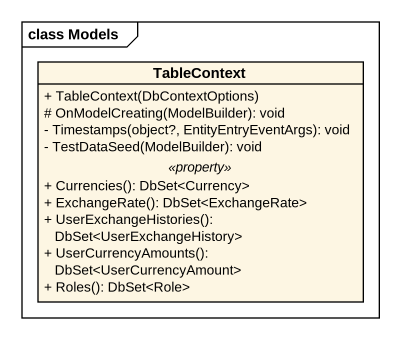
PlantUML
@startuml
mainframe class Models
hide circle
hide empty members
skinparam classAttributeIconSize 0
class TableContext {
  + TableContext(DbContextOptions)
  # OnModelCreating(ModelBuilder): void
  - Timestamps(object?, EntityEntryEventArgs): void
  - TestDataSeed(ModelBuilder): void
  .. <<property>> ..
  + Currencies(): DbSet<Currency>
  + ExchangeRate(): DbSet<ExchangeRate>
  + UserExchangeHistories(): DbSet<UserExchangeHistory>
  + UserCurrencyAmounts(): DbSet<UserCurrencyAmount>
  + Roles(): DbSet<Role>
}
@enduml
